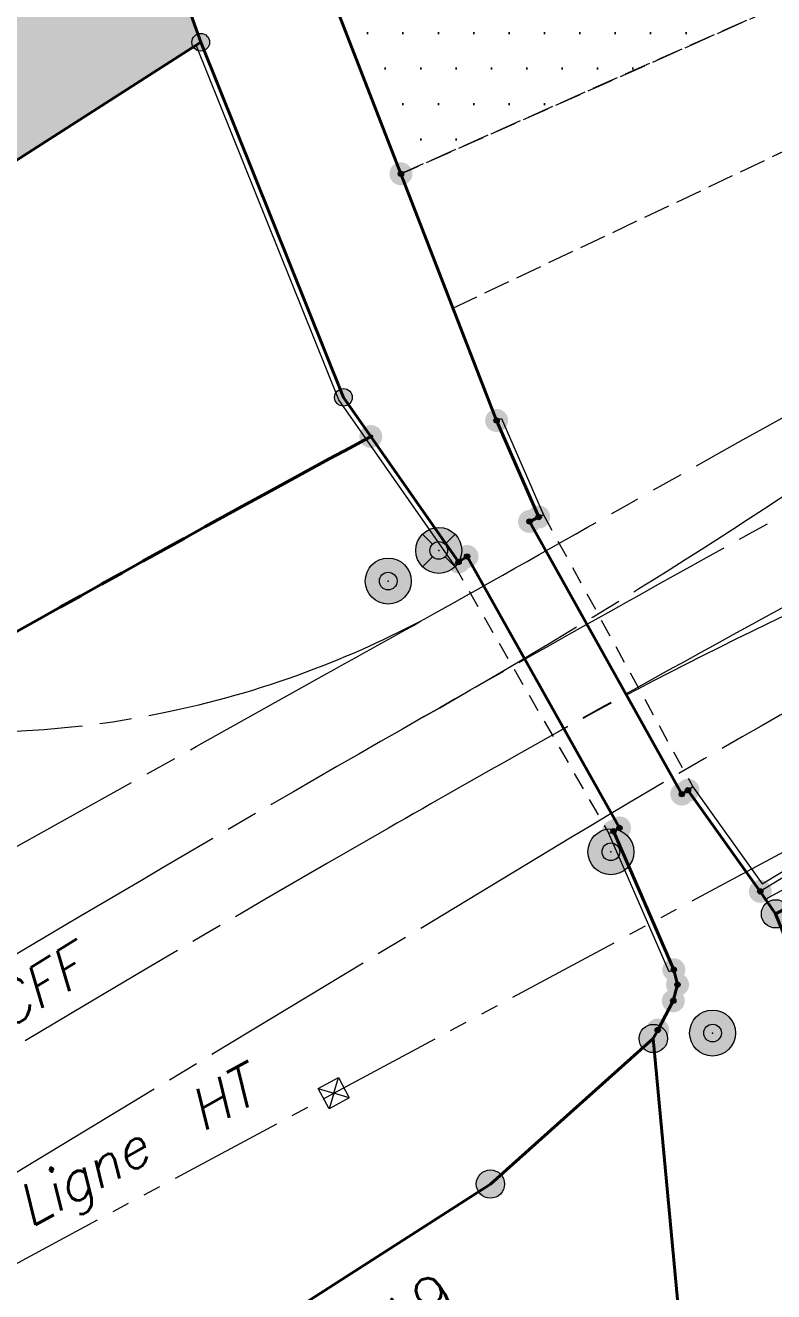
# Model space of a CAD drawing. Header units: metres. Extents: x 2513914 to 2544706, y 1140005 to 1171926.
# Drawn here: x 2515435 to 2515477.3, y 1146352.1 to 1146423.7 of the extents above; entities that cross this region are included whole.
import ezdxf
from ezdxf.enums import TextEntityAlignment as Align

# ---------------------------------------------------------------- set-up
doc = ezdxf.new("R2010")
doc.units = ezdxf.units.M
for name, pattern in [('MO_I', [2, 1.5, -0.5]), ('MO_K', [1.7, 1, -0.7]), ('MO_L', [13.8, 10, -1, 1.8, -1]), ('MO_M', [11.5, 6.5, -1, 1, -1, 1, -1])]:
    doc.linetypes.add(name, pattern=pattern)
for name, color, linetype, lineweight in [('MO_BF', 7, 'Continuous', 40), ('MO_BF_IMMEUBLE', 7, 'Continuous', 40), ('MO_BF_NUMERO', 7, 'Continuous', 40), ('MO_BF_PTS', 7, 'Continuous', 20), ('MO_CS_BAT', 7, 'Continuous', 20), ('MO_CS_RD_CHFER', 7, 'MO_I', 20), ('MO_CS_RD_ROUTE', 7, 'MO_I', 20), ('MO_CS_SB_FORET', 7, 'MO_I', 20), ('MO_CS_SB_FORET_HACH', 7, 'Continuous', 30), ('MO_ODL_LIGNEHT', 7, 'MO_M', 20), ('MO_ODL_MAT', 7, 'Continuous', 20), ('MO_ODL_MUR', 7, 'Continuous', 20), ('MO_ODL_NOM', 7, 'Continuous', 20), ('MO_ODL_NOM_DE', 7, 'Continuous', 20), ('MO_ODL_PILIER', 7, 'MO_K', 20), ('MO_ODL_SENTIER_AV', 7, 'MO_I', 20), ('MO_ODL_VOIEFERREE', 7, 'MO_L', 20), ('MO_PFP3', 7, 'Continuous', 20)]:
    doc.layers.add(name, color=color, linetype=linetype, lineweight=lineweight)
for name, color, linetype, lineweight, true_color in [('MO_BF_PTS_CA', 7, 'Continuous', 18, 0xffffff), ('MO_CS_BAT_HACH', 7, 'Continuous', 20, 0xa0a0a0), ('MO_PFP3_CA', 7, 'Continuous', 18, 0xffffff)]:
    doc.layers.add(name, color=color, linetype=linetype, lineweight=lineweight, true_color=true_color)
doc.styles.get("Standard").update_dxf_attribs({"font": 'simplex.shx'})

# ---------------------------------------------------------------- blocks, each defined once
blk = doc.blocks.new('B_ODL_NOM')
at = {"layer": 'MO_ODL_NOM', "oblique": 15}
blk.add_attdef('NOM', text='', height=0.0023, dxfattribs=at).set_placement((0.000006, -0.000834), align=Align.BOTTOM_LEFT)
at = {"layer": 'MO_ODL_NOM_DE', "flags": 1}
blk.add_attdef('NOMOBJET_DE', text='', height=0.0018, dxfattribs=at).set_placement((0.000006, -0.002842), align=Align.MIDDLE_CENTER)
blk = doc.blocks.new('IMMEUBLE_NUM')
at = {"layer": 'MO_BF_IMMEUBLE', "flags": 1}
blk.add_attdef('IDENTDN', (-0.000033, 0.002893), '', height=0.0025, dxfattribs=at)
at = {"layer": 'MO_BF_NUMERO'}
blk.add_attdef('NUMERO', (-0.000033, -0.000107), '', height=0.0025, dxfattribs=at)
blk = doc.blocks.new('PFP3_CHEVILLE')
at = {"layer": 'MO_PFP3_CA'}
h = blk.add_hatch(color=256, dxfattribs=at)
edge = h.paths.add_edge_path()
edge.add_arc((0, 0), 0.0013, 0, 360)
at = {"layer": 'MO_PFP3', "linetype": 'Continuous'}
for radius in [0.0013, 0.0005]:
    blk.add_circle((0, 0), radius, dxfattribs=at)
blk.add_point((0, 0), dxfattribs=at)
at = {"layer": 'MO_PFP3_CA'}
blk.add_circle((0, 0), 0.0005, dxfattribs=at)
blk = doc.blocks.new('PFP3_CROIX')
at = {"layer": 'MO_PFP3_CA'}
h = blk.add_hatch(color=256, dxfattribs=at)
edge = h.paths.add_edge_path()
edge.add_arc((0, 0), 0.0013, 0, 360)
at = {"layer": 'MO_BF_PTS', "linetype": 'Continuous'}
blk.add_point((0, 0), dxfattribs=at)
at = {"layer": 'MO_PFP3', "linetype": 'Continuous'}
for p, q in [((-0.000919, 0.000919), (-0.000354, 0.000354)), ((-0.000919, 0.000919), (-0.000354, 0.000354)), ((0.000354, 0.000354), (0.000919, 0.000919)), ((0.000354, 0.000354), (0.000813, 0.000813)), ((-0.000919, -0.000919), (-0.000354, -0.000354)), ((0.000354, -0.000354), (0.000919, -0.000919))]:
    blk.add_line(p, q, dxfattribs=at)
for radius in [0.0013, 0.0005]:
    blk.add_circle((0, 0), radius, dxfattribs=at)
at = {"layer": 'MO_PFP3_CA'}
blk.add_circle((0, 0), 0.0005, dxfattribs=at)
blk = doc.blocks.new('PTS_BF_BORNE')
at = {"layer": 'MO_BF_PTS_CA'}
h = blk.add_hatch(color=256, dxfattribs=at)
edge = h.paths.add_edge_path()
edge.add_arc((0, 0), 0.0008, 0, 360)
at = {"layer": 'MO_BF_PTS', "linetype": 'Continuous'}
blk.add_circle((0, 0), 0.0008, dxfattribs=at)
blk.add_point((0, 0), dxfattribs=at)
blk = doc.blocks.new('PTS_BF_CHEVILLE')
at = {"layer": 'MO_BF_PTS_CA'}
h = blk.add_hatch(color=256, dxfattribs=at)
edge = h.paths.add_edge_path()
edge.add_arc((0, 0), 0.0005, 0, 360)
at = {"layer": 'MO_BF_PTS', "linetype": 'Continuous'}
blk.add_circle((0, 0), 0.0005, dxfattribs=at)
blk.add_point((0, 0), dxfattribs=at)
blk = doc.blocks.new('PTS_BF_NON_MATE_DEFINI')
at = {"layer": 'MO_BF_PTS_CA'}
h = blk.add_hatch(color=256, dxfattribs=at)
edge = h.paths.add_edge_path()
edge.add_arc((0, 0), 0.00065, 0, 360)
at = {"layer": 'MO_BF_PTS', "linetype": 'Continuous'}
for radius in [0.00015, 0.0001, 0.00005]:
    blk.add_circle((0, 0), radius, dxfattribs=at)
blk.add_point((0, 0), dxfattribs=at)
blk = doc.blocks.new('PTS_BF_NON_MATE_NONDEFINI')
at = {"layer": 'MO_BF_PTS_CA'}
h = blk.add_hatch(color=256, dxfattribs=at)
edge = h.paths.add_edge_path()
edge.add_arc((0, 0), 0.00065, 0, 360)
at = {"layer": 'MO_BF_PTS', "linetype": 'Continuous'}
blk.add_circle((0, 0), 0.0001, dxfattribs=at)
blk.add_point((0, 0), dxfattribs=at)

msp = doc.modelspace()

# ---------------------------------------------------------------- hatches: boundary and pattern name
at = {"layer": 'MO_CS_BAT_HACH'}
msp.add_hatch(color=256, dxfattribs=at).paths.add_polyline_path([(2515395.599, 1146415.51), (2515393.949, 1146414.46), (2515404.769, 1146397.59), (2515406.409, 1146398.64), (2515406.659, 1146398.26), (2515444.939, 1146422.77), (2515432.089, 1146458.66), (2515387.569, 1146428.04)])
at = {"layer": 'MO_CS_SB_FORET_HACH'}
h = msp.add_hatch(dxfattribs=at)
h.set_pattern_fill('DOTS', color=256, scale=1.2599999905, style=0)
h.paths.add_polyline_path([(2515529.858, 1146444.939), (2515513.638, 1146438.259), (2515485.298, 1146428.21), (2515456.258, 1146415.33), (2515451.598, 1146427.34), (2515494.168, 1146456.789), (2515501.358, 1146459.879), (2515517.138, 1146466.649), (2515533.298, 1146473.589), (2515529.988, 1146446.049)])

# ---------------------------------------------------------------- linework, layer by layer
at = {"layer": 'MO_BF', "flags": 128}
for points in [[(2515579.017, 1146487.319), (2515533.298, 1146473.589), (2515517.138, 1146466.649), (2515501.358, 1146459.879), (2515494.168, 1146456.789), (2515451.598, 1146427.34), (2515456.258, 1146415.33), (2515461.668, 1146401.38), (2515464.048, 1146395.92), (2515463.528, 1146395.67), (2515472.138, 1146380.25), (2515472.488, 1146380.47), (2515476.578, 1146374.75), (2515477.438, 1146373.48), (2515524.168, 1146397.58), (2515526.378, 1146398.72), (2515590.987, 1146430.779)], [(2515406.659, 1146398.26), (2515444.939, 1146422.77), (2515432.089, 1146458.66)], [(2515432.089, 1146458.66), (2515444.939, 1146422.77), (2515453.009, 1146402.69), (2515454.558, 1146400.475), (2515459.518, 1146393.38), (2515459.998, 1146393.69), (2515468.618, 1146378.34), (2515468.278, 1146378.15), (2515471.688, 1146370.32), (2515471.898, 1146369.48), (2515471.658, 1146368.56), (2515470.778, 1146366.91), (2515470.528, 1146366.43), (2515472.309, 1146347.23)], [(2515481.98, 1146348.884), (2515480.848, 1146365.13), (2515477.438, 1146373.48), (2515476.578, 1146374.75), (2515472.488, 1146380.47), (2515472.138, 1146380.25), (2515463.528, 1146395.67), (2515464.048, 1146395.92), (2515461.668, 1146401.38), (2515456.258, 1146415.33), (2515451.598, 1146427.34)]]:
    msp.add_lwpolyline(points, dxfattribs=at)
msp.add_lwpolyline([(2515300.283, 1146301.779), (2515278.89, 1146315.182), (2515281.41, 1146317.102), (2515287.59, 1146321.812), (2515345.709, 1146358.891), (2515406.659, 1146398.26), (2515444.939, 1146422.77), (2515453.009, 1146402.69), (2515454.558, 1146400.475, 0.016294), (2515380.698, 1146357.442, 0.001277), (2515373.06, 1146352.452, 0.004422), (2515345.468, 1146333.912, 0.006118), (2515307.665, 1146307.331, 0.001689)], format="xyb", close=True, dxfattribs=at)
msp.add_lwpolyline([(2515380.698, 1146357.442, -0.016294), (2515454.558, 1146400.475), (2515459.518, 1146393.38), (2515459.998, 1146393.69), (2515468.618, 1146378.34), (2515468.278, 1146378.15), (2515471.688, 1146370.32), (2515471.898, 1146369.48), (2515471.658, 1146368.56), (2515470.778, 1146366.91), (2515470.528, 1146366.43), (2515461.319, 1146358.2), (2515419.799, 1146331.581)], format="xyb", dxfattribs=at)
msp.add_lwpolyline([(2515470.528, 1146366.43), (2515472.309, 1146347.23), (2515467.089, 1146349.37), (2515438.199, 1146330.831), (2515425.869, 1146322.911), (2515419.799, 1146331.581), (2515461.319, 1146358.2)], close=True, dxfattribs=at)
at = {"layer": 'MO_CS_BAT', "flags": 128}
msp.add_lwpolyline([(2515395.599, 1146415.51), (2515393.949, 1146414.46), (2515404.769, 1146397.59), (2515406.409, 1146398.64), (2515406.659, 1146398.26), (2515444.939, 1146422.77), (2515432.089, 1146458.66), (2515387.569, 1146428.04)], close=True, dxfattribs=at)
at = {"layer": 'MO_CS_RD_CHFER', "flags": 128}
for points in [[(2515529.858, 1146444.939), (2515524.168, 1146397.58), (2515477.438, 1146373.48), (2515476.578, 1146374.75), (2515472.488, 1146380.47), (2515472.138, 1146380.25), (2515463.528, 1146395.67), (2515464.048, 1146395.92), (2515461.668, 1146401.38), (2515456.258, 1146415.33), (2515485.298, 1146428.21), (2515513.638, 1146438.259)], [(2515345.468, 1146333.912), (2515385.259, 1146342.231), (2515419.799, 1146331.581), (2515461.319, 1146358.2), (2515470.528, 1146366.43), (2515470.778, 1146366.91), (2515471.658, 1146368.56), (2515471.898, 1146369.48), (2515471.688, 1146370.32), (2515468.278, 1146378.15), (2515468.618, 1146378.34), (2515459.998, 1146393.69), (2515459.518, 1146393.38), (2515454.597, 1146400.441), (2515453.009, 1146402.69), (2515444.939, 1146422.77), (2515406.659, 1146398.26), (2515345.709, 1146358.891), (2515314.049, 1146338.692), (2515287.59, 1146321.812)]]:
    msp.add_lwpolyline(points, close=True, dxfattribs=at)
at = {"layer": 'MO_CS_RD_ROUTE', "flags": 128}
msp.add_lwpolyline([(2515467.089, 1146349.37), (2515472.309, 1146347.23), (2515483.078, 1146333.13), (2515481.747, 1146352.221), (2515481.323, 1146358.307), (2515480.848, 1146365.13), (2515477.438, 1146373.48), (2515476.578, 1146374.75), (2515472.488, 1146380.47), (2515472.138, 1146380.25), (2515463.528, 1146395.67), (2515464.048, 1146395.92), (2515461.668, 1146401.38), (2515456.258, 1146415.33), (2515451.598, 1146427.34), (2515445.718, 1146442.13), (2515444.428, 1146445.37), (2515428.408, 1146485.66), (2515427.358, 1146487.98), (2515423.608, 1146497.26), (2515421.918, 1146502.54), (2515421.528, 1146504.7), (2515421.758, 1146507.12), (2515422.868, 1146509.12), (2515424.388, 1146510.33), (2515455.088, 1146527.479), (2515463.488, 1146531.909), (2515463.278, 1146543.169), (2515458.768, 1146537.179), (2515450.778, 1146532.339), (2515425.088, 1146516.529), (2515424.458, 1146516.079), (2515411.379, 1146509.1), (2515412.779, 1146501.07), (2515428.149, 1146470.31), (2515432.089, 1146458.66), (2515444.939, 1146422.77), (2515453.009, 1146402.69), (2515454.597, 1146400.441), (2515459.518, 1146393.38), (2515459.998, 1146393.69), (2515468.618, 1146378.34), (2515468.278, 1146378.15), (2515471.688, 1146370.32), (2515471.898, 1146369.48), (2515471.658, 1146368.56), (2515470.778, 1146366.91), (2515470.528, 1146366.43), (2515461.319, 1146358.2), (2515419.799, 1146331.581), (2515425.869, 1146322.911), (2515438.199, 1146330.831)], close=True, dxfattribs=at)
at = {"layer": 'MO_CS_SB_FORET', "flags": 128}
msp.add_lwpolyline([(2515529.858, 1146444.939), (2515513.638, 1146438.259), (2515485.298, 1146428.21), (2515456.258, 1146415.33), (2515451.598, 1146427.34), (2515494.168, 1146456.789), (2515501.358, 1146459.879), (2515517.138, 1146466.649), (2515533.298, 1146473.589), (2515529.988, 1146446.049)], close=True, dxfattribs=at)
at = {"layer": 'MO_ODL_LIGNEHT'}
msp.add_lwpolyline([(2515402.979, 1146336.771), (2515452.459, 1146363.34), (2515524.708, 1146402.1)], dxfattribs=at)
at = {"layer": 'MO_ODL_MAT'}
for points in [[(2515451.579, 1146363.61), (2515452.459, 1146363.34), (2515452.199, 1146362.46), (2515451.579, 1146363.61), (2515452.729, 1146364.22), (2515453.339, 1146363.08), (2515452.459, 1146363.34), (2515452.729, 1146364.22)], [(2515453.339, 1146363.08), (2515452.199, 1146362.46)]]:
    msp.add_lwpolyline(points, dxfattribs=at)
at = {"layer": 'MO_ODL_MUR'}
for points in [[(2515459.518, 1146393.38), (2515459.268, 1146393.21), (2515452.749, 1146402.55), (2515444.689, 1146422.61), (2515444.939, 1146422.77)], [(2515444.939, 1146422.77), (2515453.009, 1146402.69), (2515459.518, 1146393.38)], [(2515461.668, 1146401.38), (2515461.948, 1146401.5), (2515464.318, 1146396.05), (2515464.048, 1146395.92)], [(2515464.048, 1146395.92), (2515461.668, 1146401.38)], [(2515472.488, 1146380.47), (2515472.758, 1146380.66), (2515476.688, 1146375.17), (2515480.858, 1146377.71), (2515481.018, 1146377.45)], [(2515481.018, 1146377.45), (2515476.578, 1146374.75), (2515472.488, 1146380.47)], [(2515471.688, 1146370.32), (2515471.418, 1146370.2), (2515468.008, 1146378.03), (2515468.278, 1146378.15)], [(2515468.278, 1146378.15), (2515471.688, 1146370.32)]]:
    msp.add_lwpolyline(points, dxfattribs=at)
at = {"layer": 'MO_ODL_PILIER'}
for points in [[(2515472.138, 1146380.25), (2515463.528, 1146395.67), (2515464.048, 1146395.92), (2515464.318, 1146396.05), (2515472.758, 1146380.66), (2515472.488, 1146380.47), (2515472.138, 1146380.25)], [(2515459.998, 1146393.69), (2515459.518, 1146393.38), (2515459.268, 1146393.21), (2515468.008, 1146378.03), (2515468.278, 1146378.15), (2515468.618, 1146378.34), (2515459.998, 1146393.69)]]:
    msp.add_lwpolyline(points, dxfattribs=at)
at = {"layer": 'MO_ODL_SENTIER_AV'}
for points in [[(2515459.198, 1146407.74), (2515488.608, 1146421.67)], [(2515476.878, 1146374.31), (2515524.478, 1146400.14)]]:
    msp.add_lwpolyline(points, dxfattribs=at)
at = {"layer": 'MO_ODL_VOIEFERREE'}
for points in [[(2515654.378, 1146477.802, 0.010947), (2515585.714, 1146449.228, 0.001085), (2515579.299, 1146446.377, 0.001614), (2515570.183, 1146442.268, 0.001697), (2515561.093, 1146438.099, 0.015403), (2515486.62, 1146400.784, 0.003122), (2515471.645, 1146392.57, 0.002611), (2515457.577, 1146384.638)], [(2515516.587, 1146422.25, 0.031101), (2515496.98, 1146410.246), (2515494.79, 1146408.711, -0.001347), (2515485.659, 1146402.347, -0.011037), (2515471.423, 1146392.942, -0.010771), (2515457.577, 1146384.638)], [(2515458.59, 1146390.709, 0.001026), (2515469.555, 1146396.891, -0.006996), (2515493.844, 1146410.201), (2515493.869, 1146410.214), (2515516.587, 1146422.25)], [(2515528.305, 1146412.289), (2515504.928, 1146399.711, 0.002585), (2515497.012, 1146395.401), (2515483.103, 1146387.736, 0.009943), (2515465.935, 1146377.827), (2515407.185, 1146342.348)], [(2515463.249, 1146382.705, -0.017295), (2515477.962, 1146390.343, -0.008625), (2515485.516, 1146393.782, -0.00848), (2515493.183, 1146396.961, 0.001712), (2515504.164, 1146401.342), (2515509.778, 1146403.606, 0.027571), (2515528.305, 1146412.289)], [(2515496.398, 1146400.728, 0.000889), (2515492.415, 1146398.628, 0.001449), (2515485.072, 1146394.713, 0.001611), (2515477.754, 1146390.751, 0.003484), (2515463.249, 1146382.705)], [(2515384.084, 1146349.165), (2515444.689, 1146382.949), (2515452.069, 1146387.063, 0.000663), (2515458.59, 1146390.709)], [(2515458.59, 1146390.709, -0.034392), (2515451.853, 1146387.521, -0.038279), (2515443.807, 1146385.065, -0.071235), (2515428.266, 1146383.856), (2515426.989, 1146383.938)], [(2514998.797, 1146001.648), (2515038.861, 1146041.468), (2515116.27, 1146118.406, -0.000181), (2515124.59, 1146126.673, -0.000422), (2515132.919, 1146134.933, -0.000663), (2515141.263, 1146143.176, -0.000965), (2515149.631, 1146151.394, -0.001146), (2515158.032, 1146159.58, -0.001326), (2515166.473, 1146167.725, -0.00157), (2515174.961, 1146175.819, -0.001808), (2515183.504, 1146183.856, -0.00199), (2515192.11, 1146191.827, -0.024563), (2515292.972, 1146275.715, -0.001874), (2515301.182, 1146281.84, -0.001659), (2515309.435, 1146287.907, -0.001464), (2515317.726, 1146293.921, -0.001407), (2515326.052, 1146299.887, -0.004863), (2515357.951, 1146322.147, -0.00134), (2515365.994, 1146327.614, -0.001398), (2515374.066, 1146333.037, -0.001569), (2515382.172, 1146338.41, -0.001711), (2515390.313, 1146343.73, -0.01037), (2515437.906, 1146373.21, -0.003762), (2515457.577, 1146384.638)], [(2515216.917, 1146208.054, -0.019175), (2515295.073, 1146271.742, -0.001858), (2515303.351, 1146277.927, -0.001665), (2515311.673, 1146284.053, -0.001451), (2515320.034, 1146290.125, -0.007289), (2515364.344, 1146321.14, -0.001437), (2515373.465, 1146327.287, -0.001715), (2515382.627, 1146333.375, -0.001814), (2515391.831, 1146339.399, -0.001917), (2515401.08, 1146345.353, -0.01178), (2515455.556, 1146378.329, -0.001766), (2515463.249, 1146382.705)]]:
    msp.add_lwpolyline(points, format="xyb", dxfattribs=at)

# ---------------------------------------------------------------- block references
at = {"layer": 'MO_BF_IMMEUBLE'}
ref = msp.add_blockref('IMMEUBLE_NUM', (2515450.839, 1146345.72), dxfattribs=dict(at, xscale=1000, yscale=1000, zscale=1000, rotation=32.66999999999999))
ref.add_attrib('NUMERO', 'DP 19', (2515450.869, 1146345.612), dxfattribs={"layer": 'MO_BF_NUMERO', "height": 2.5, "rotation": 32.67})
at = {"layer": 'MO_BF_PTS', "xscale": 1000, "yscale": 1000, "zscale": 1000}
for name, p in [('PTS_BF_CHEVILLE', (2515444.939, 1146422.77)), ('PTS_BF_NON_MATE_DEFINI', (2515456.258, 1146415.33)), ('PTS_BF_CHEVILLE', (2515453.009, 1146402.69)), ('PTS_BF_NON_MATE_DEFINI', (2515461.668, 1146401.38)), ('PTS_BF_NON_MATE_NONDEFINI', (2515454.558, 1146400.475)), ('PTS_BF_NON_MATE_DEFINI', (2515464.048, 1146395.92)), ('PTS_BF_NON_MATE_DEFINI', (2515463.528, 1146395.67)), ('PTS_BF_NON_MATE_DEFINI', (2515459.998, 1146393.69)), ('PTS_BF_NON_MATE_DEFINI', (2515459.518, 1146393.38)), ('PTS_BF_NON_MATE_DEFINI', (2515472.138, 1146380.25)), ('PTS_BF_NON_MATE_DEFINI', (2515472.488, 1146380.47)), ('PTS_BF_NON_MATE_DEFINI', (2515468.278, 1146378.15)), ('PTS_BF_NON_MATE_DEFINI', (2515468.618, 1146378.34)), ('PTS_BF_NON_MATE_DEFINI', (2515476.578, 1146374.75)), ('PTS_BF_BORNE', (2515477.438, 1146373.48)), ('PTS_BF_NON_MATE_DEFINI', (2515471.688, 1146370.32)), ('PTS_BF_NON_MATE_DEFINI', (2515471.898, 1146369.48)), ('PTS_BF_NON_MATE_DEFINI', (2515471.658, 1146368.56)), ('PTS_BF_BORNE', (2515470.528, 1146366.43)), ('PTS_BF_NON_MATE_DEFINI', (2515470.778, 1146366.91)), ('PTS_BF_BORNE', (2515461.319, 1146358.2))]:
    msp.add_blockref(name, p, dxfattribs=at)
at = {"layer": 'MO_ODL_NOM', "xscale": 1000, "yscale": 1000, "zscale": 1000}
for p, rotation, values in [((2515412.64, 1146353.865), 31.77, {'NOM': 'Voies  ferrées  CFF'}), ((2515435.18, 1146355.817), 28.97999999999999, {'NOM': 'Ligne  HT'})]:
    msp.add_blockref('B_ODL_NOM', p, dxfattribs=dict(at, rotation=rotation)).add_auto_attribs(values)
at = {"layer": 'MO_PFP3', "xscale": 1000, "yscale": 1000, "zscale": 1000}
for name, p in [('PFP3_CROIX', (2515458.398, 1146394.03)), ('PFP3_CHEVILLE', (2515455.539, 1146392.3)), ('PFP3_CHEVILLE', (2515468.128, 1146376.99)), ('PFP3_CHEVILLE', (2515473.878, 1146366.74))]:
    msp.add_blockref(name, p, dxfattribs=at)

doc.saveas('drawing.dxf')
